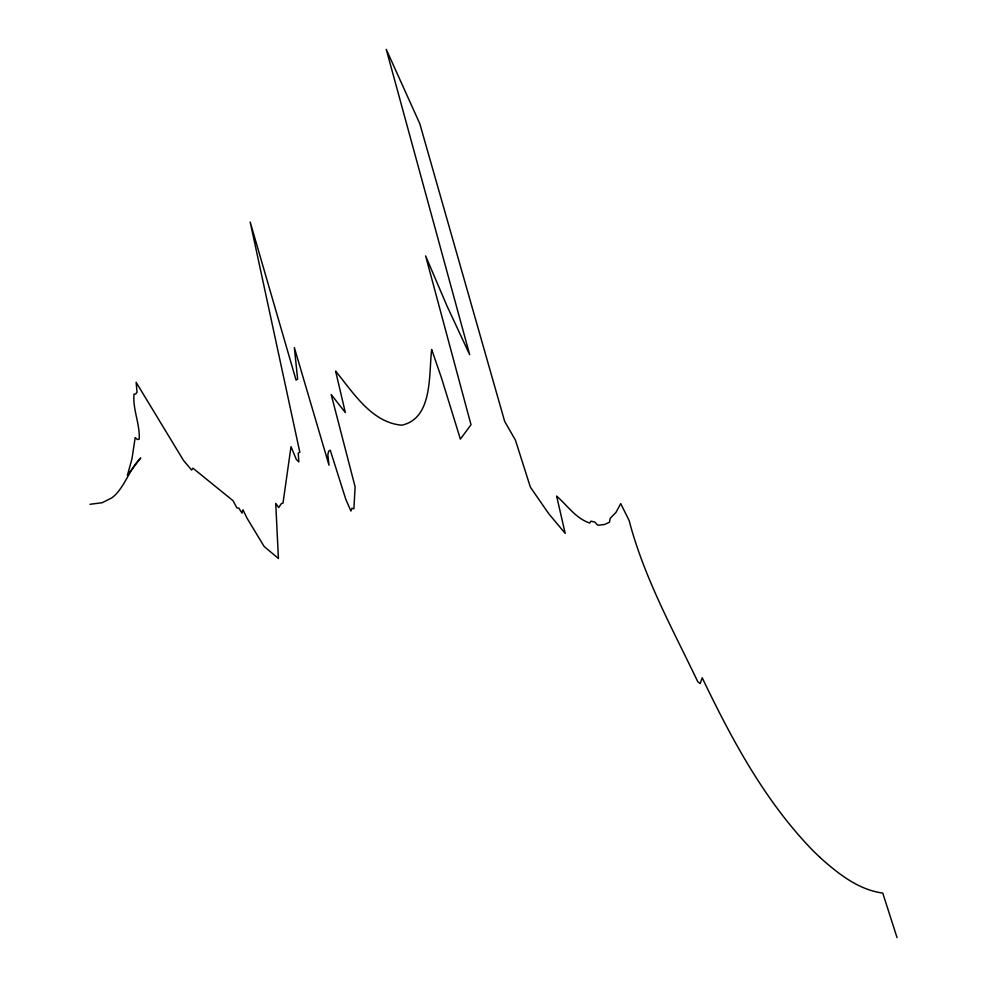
<?xml version="1.0" encoding="UTF-8"?>
<svg xmlns="http://www.w3.org/2000/svg" width="987" height="987" viewBox="0 0 987 987"><rect width="100%" height="100%" fill="white"/><g stroke="black" fill="none" stroke-linecap="round" stroke-linejoin="round"><path stroke-width="1.48" d="M89.953 504.295L102.204 502.716L111.802 497.855A186.925 79.639 42 0 0 116.232 493.956C126.077 483.223 130.173 468.381 140.722 457.943L127.397 475.29L131.95 458.98L135.182 437.574L137.477 439.56L139.192 439.104C140.117 424.151 132.579 409.482 134.01 394.158L135.712 394.023L137.033 392.172L136.12 382.302L183.533 460.485L191.626 470.059L192.946 468.183L233.031 500.705L236.905 507.984L238.768 508.046L242.025 513.117L242.938 509.823L247.009 518.126L264.109 546.44L278.42 558.482L275.731 503.37L278.741 507.565L281.32 503.629L283.01 503.049L291.005 446.667L296.31 459.436L298.851 461.928L298.222 453.107L299.826 452.243L250.18 222.026L296.063 380.106L297.63 379.144L294.348 347.597L329.016 465.198L327.82 454.662L328.696 451.207L330.275 450.232L345.857 499.484L350.928 511.032L351.989 508.256L353.889 508.798L355.11 486.813L331.176 394.492L345.339 412.566L335.605 371.112C353.198 392.481 371.47 422.547 401.758 425.187C433.268 418.426 428.654 373.617 431.689 349.509L441.423 377.774L460.386 439.092L471.009 424.755L425.619 255.917L446.901 305.76L469.664 354.666L386.25 49.35L419.771 123.609L504.665 421.387L515.411 440.116L530.401 487.208L548.76 513.733L565.193 533.387L556.619 496.079C567.476 505.517 575.52 518.175 589.634 523.036L590.942 521.161L594.877 522.061L597.567 525.084L599.319 525.133L604.661 524.467L609.46 522.209L610.2 518.311L615.937 512.463L620.737 503.617L629.151 520.593C644.017 577.481 672.702 629.262 697.784 681.709L700.153 683.609L702.201 677.773C731.675 739.177 764.53 800.58 812.276 849.918A118.095 50.275 42 0 0 819.913 857.308M819.876 857.345C837.803 873.384 858.172 889.756 882.76 893.075L897.047 937.65"/></g></svg>
